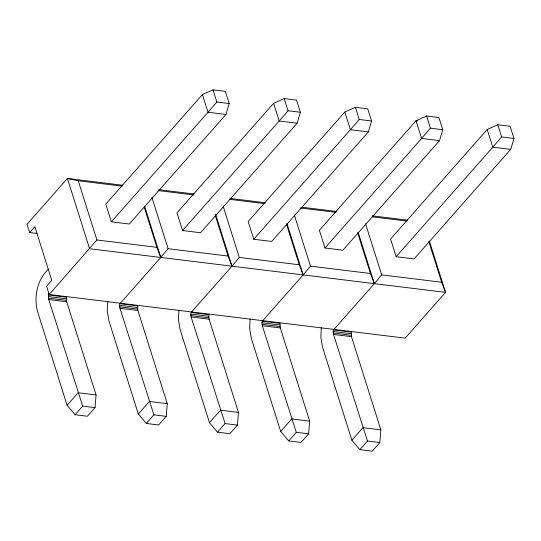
<?xml version="1.0" encoding="UTF-8"?>
<svg xmlns="http://www.w3.org/2000/svg" width="541" height="541" viewBox="0 0 541 541"><rect width="100%" height="100%" fill="white"/><g stroke="black" fill="none" stroke-linecap="round" stroke-linejoin="round"><path stroke-width="0.81" d="M75.111 414.731L87.446 416.239L95.04 407.63L96.082 394.957L66.692 301.743L66.489 297.192L48.548 294.994L48.386 296.583L48.751 299.545L82.705 406.122L75.111 414.731L67.098 405.277L37.708 312.062C33.522 297.212 37.086 279.778 48.534 268.999M146.307 423.454L158.641 424.969L166.236 416.36L167.27 403.687L137.881 310.473L137.684 305.922L119.744 303.717L119.575 305.313L119.946 308.275L153.901 414.846L146.307 423.454L138.293 414.007L108.903 320.793L107.24 310.892L107.781 301.499M217.502 432.185L229.837 433.693L237.425 425.091L238.466 412.411L209.076 319.197L208.88 314.646L190.939 312.448L190.77 314.037L191.135 316.999L225.097 423.576L217.502 432.185L209.482 422.731L180.092 329.516L178.435 319.616L178.976 310.23M288.698 440.908L301.026 442.423L308.62 433.814L309.662 421.141L280.272 327.927L280.069 323.376L262.135 321.178L261.966 322.767L262.331 325.729L296.285 432.306L288.698 440.908L280.678 431.461L251.288 338.247L249.631 328.346L250.172 318.953M359.887 449.639L372.222 451.147L379.816 442.545L380.857 429.865L351.467 336.651L351.265 332.1L333.324 329.902L333.155 331.491L333.526 334.453L367.481 441.03L359.887 449.639L351.873 440.185L322.483 346.97L320.82 337.07L321.361 327.684M48.548 294.994L48.947 293.472M225.949 114.469L229.174 103.534L225.34 91.361L213.005 89.853L202.429 94.567L105.793 204.099L111.372 221.803L129.313 224.001L225.949 114.469L208.008 112.264L111.372 221.803M297.144 123.192L300.37 112.258L296.529 100.092L284.201 98.577L273.624 103.29L176.988 212.829L182.567 230.534L200.508 232.731L297.144 123.192L279.203 120.995L182.567 230.534M368.333 131.923L371.566 120.988L367.724 108.815L355.39 107.307L344.813 112.021L248.184 221.553L253.763 239.257L271.704 241.455L368.333 131.923L350.399 129.725L253.763 239.257M439.529 140.646L442.754 129.718L438.92 117.546L426.585 116.031L416.009 120.744L319.373 230.283L324.958 247.988L342.893 250.185L439.529 140.646L421.588 138.449L324.958 247.988M510.724 149.377L513.95 138.442L510.116 126.269L497.781 124.761L487.204 129.475L390.568 239.014L396.147 256.711L414.088 258.909L510.724 149.377L492.783 147.179L396.147 256.711M120.393 303.224L160.772 257.455L156.876 247.325L96.893 239.967L49.204 294.5L46.587 286.203L51.76 280.333L34.84 226.672L29.667 232.542L27.05 224.245L67.429 178.469L122.712 185.245M191.588 311.954L231.967 266.186L228.072 256.049L168.089 248.698L160.772 257.455L144.663 206.358M262.784 320.678L303.163 274.909L299.261 264.779L239.284 257.428L231.967 266.186L215.609 214.29M333.973 329.408L374.358 283.64L370.457 273.509L310.473 266.152L303.163 274.909L287.055 223.812M49.204 294.5L405.168 338.139L445.547 292.363L441.652 282.233L381.669 274.882L374.358 283.64L358.243 232.542M229.174 103.534L216.84 102.019L208.008 112.264L202.429 94.567M300.37 112.258L288.035 110.749L279.203 120.995L273.624 103.29M371.566 120.988L359.231 119.473L350.399 129.725L344.813 112.021M442.754 129.718L430.426 128.203L421.588 138.449L416.009 120.744L417.638 120.947M513.95 138.442L501.615 136.934L492.783 147.179L487.204 129.475M67.098 405.277L78.141 392.759L96.082 394.957M138.293 414.007L149.336 401.483L167.27 403.687M209.482 422.731L220.532 410.213L238.466 412.411M280.678 431.461L291.721 418.944L309.662 421.141M351.873 440.185L362.916 427.667L380.857 429.865M158.723 189.661L193.901 193.976M229.918 198.391L265.097 202.706M301.952 207.223L336.292 211.43M372.303 215.845L407.481 220.16M429.439 241.272L445.547 292.363L89.583 248.725L67.429 178.469L78.229 180.782L122.381 186.192M158.587 190.628L193.577 194.922M229.783 199.359L264.772 203.646M300.14 207.981L335.968 212.376M372.167 216.813L406.325 220.999M29.667 232.542L37.207 233.462M48.386 296.583L66.32 298.781M119.575 305.313L137.515 307.511M190.77 314.037L208.711 316.235M261.966 322.767L279.9 324.965M333.155 331.491L351.095 333.696M48.453 298.138L66.387 300.336M119.642 306.862L137.583 309.06M190.838 315.592L208.779 317.79M262.033 324.316L279.968 326.521M333.222 333.046L351.163 335.244M48.751 299.545L66.692 301.743M119.946 308.275L137.881 310.473M191.135 316.999L209.076 319.197M262.331 325.729L280.272 327.927M333.526 334.453L351.467 336.651M82.705 406.122L95.04 407.63M153.901 414.846L166.236 416.36M225.097 423.576L237.425 425.091M296.285 432.306L308.62 433.814M367.481 441.03L379.816 442.545M497.781 124.761L501.615 136.934M426.585 116.031L430.426 128.203M428.79 241.442L441.652 282.233M355.39 107.307L359.231 119.473M365.527 223.69L381.669 274.882M357.594 232.711L370.457 273.509M284.201 98.577L288.035 110.749M294.331 214.96L310.473 266.152M286.399 223.988L299.261 264.779M213.005 89.853L216.84 102.019M223.142 206.236L239.284 257.428M215.21 215.257L228.072 256.049M151.947 197.506L168.089 248.698M144.264 207.331L156.876 247.325M78.229 180.782L96.893 239.967"/></g></svg>
